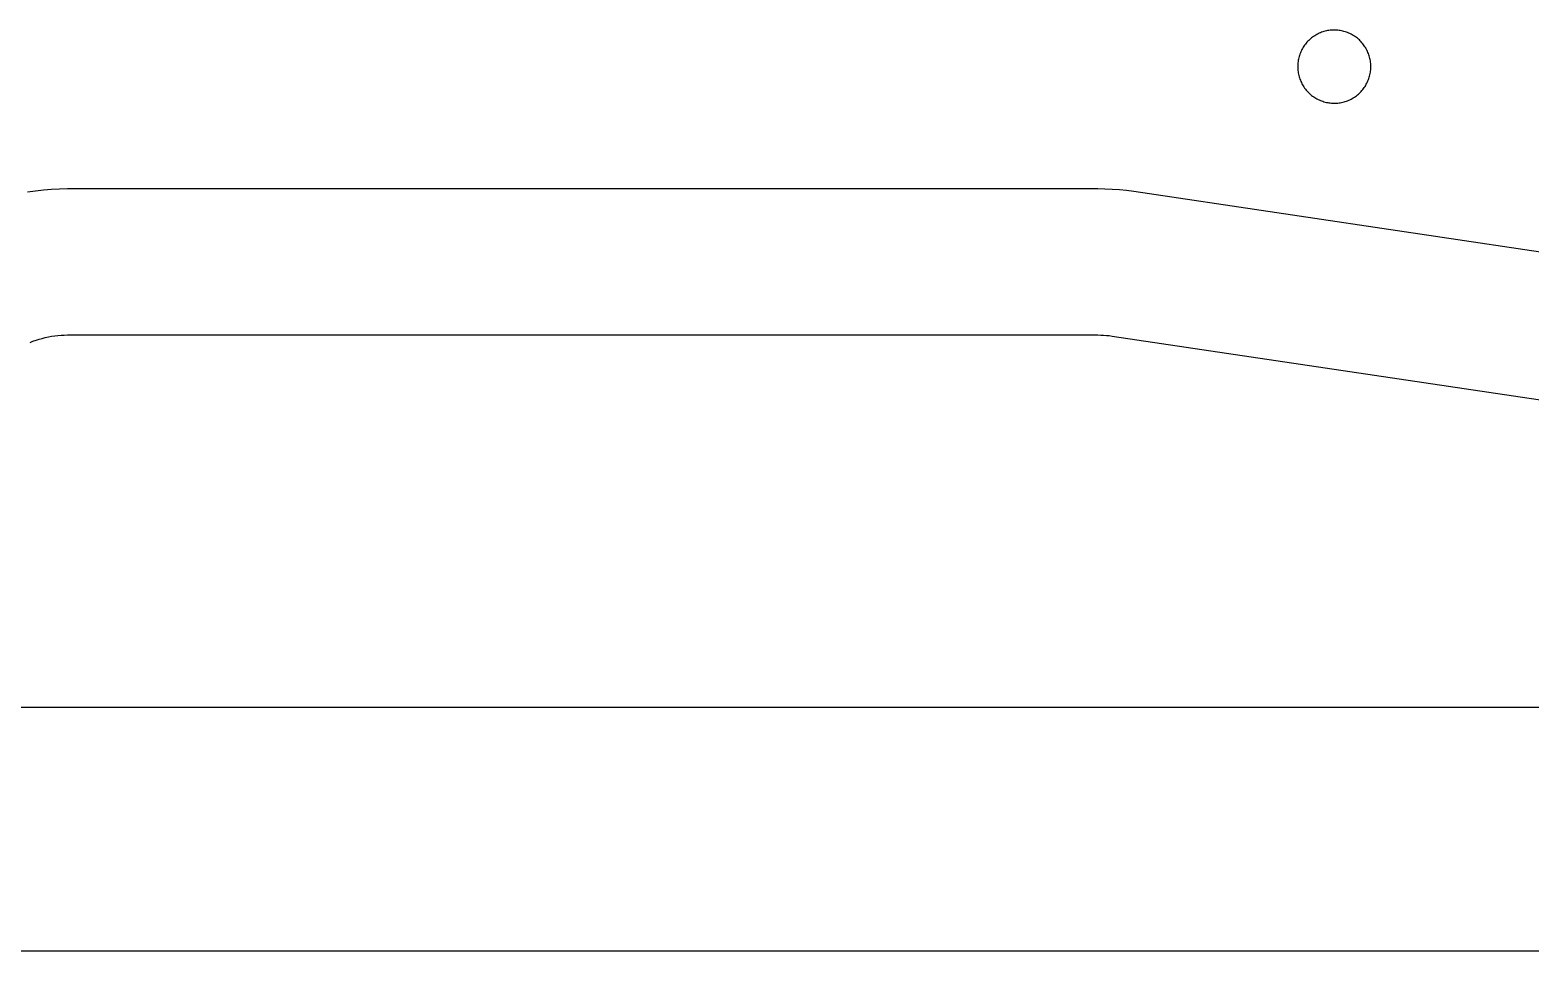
# Model space of a CAD drawing. Header units: millimetres. Extents: x 586 to 986, y -25 to 475.
# Drawn here: x 674.4 to 735.9, y -25.2 to 12.6 of the extents above; entities that cross this region are included whole.
import ezdxf

# ---------------------------------------------------------------- set-up
doc = ezdxf.new("R2010")
doc.units = ezdxf.units.MM
doc.header["$MEASUREMENT"] = 0
for name, color, linetype, true_color in [('auxiliares', 4, 'Continuous', 0x00ffff), ('corte', 1, 'Continuous', 0xff0000), ('Default', 18, 'Continuous', 0x000000)]:
    doc.layers.add(name, color=color, linetype=linetype, true_color=true_color)

msp = doc.modelspace()

# ---------------------------------------------------------------- linework, layer by layer
at = {"layer": 'auxiliares'}
for p, q in [((675.128, -0.024), (675.257, 0)), ((675.257, 0), (675.387, 0.019)), ((675.387, 0.019), (675.518, 0.035)), ((675.518, 0.035), (675.649, 0.045)), ((675.649, 0.045), (675.78, 0.052)), ((675.78, 0.052), (675.912, 0.054)), ((675.912, 0.054), (718.172, 0.054)), ((718.172, 0.054), (718.29, 0.052)), ((718.29, 0.052), (718.408, 0.047)), ((718.408, 0.047), (718.526, 0.038)), ((718.526, 0.038), (718.643, 0.026)), ((718.643, 0.026), (718.761, 0.01)), ((718.761, 0.01), (743.757, -3.712)), ((674.374, -0.254), (674.496, -0.205)), ((674.496, -0.205), (674.62, -0.16)), ((674.62, -0.16), (674.745, -0.12)), ((674.745, -0.12), (674.871, -0.084)), ((674.871, -0.084), (674.999, -0.052)), ((674.999, -0.052), (675.128, -0.024)), ((596.192, -15.195), (976.192, -15.195))]:
    msp.add_line(p, q, dxfattribs=at)
at = {"layer": 'corte', "linetype": 'Continuous', "lineweight": 25}
for p, q in [((727.07, 12.321), (727.026, 12.293)), ((727.114, 12.348), (727.07, 12.321)), ((727.159, 12.374), (727.114, 12.348)), ((727.206, 12.398), (727.159, 12.374)), ((727.253, 12.42), (727.206, 12.398)), ((727.301, 12.441), (727.253, 12.42)), ((727.349, 12.46), (727.301, 12.441)), ((727.398, 12.477), (727.349, 12.46)), ((727.448, 12.493), (727.398, 12.477)), ((727.498, 12.507), (727.448, 12.493)), ((727.549, 12.519), (727.498, 12.507)), ((727.6, 12.529), (727.549, 12.519)), ((727.651, 12.538), (727.6, 12.529)), ((727.703, 12.544), (727.651, 12.538)), ((727.754, 12.549), (727.703, 12.544)), ((727.806, 12.553), (727.754, 12.549)), ((727.858, 12.554), (727.806, 12.553)), ((727.911, 12.554), (727.858, 12.554)), ((727.963, 12.551), (727.911, 12.554)), ((728.014, 12.547), (727.963, 12.551)), ((728.066, 12.541), (728.014, 12.547)), ((728.118, 12.534), (728.066, 12.541)), ((728.169, 12.524), (728.118, 12.534)), ((728.22, 12.513), (728.169, 12.524)), ((728.27, 12.5), (728.22, 12.513)), ((728.32, 12.486), (728.27, 12.5)), ((728.37, 12.469), (728.32, 12.486)), ((728.418, 12.451), (728.37, 12.469)), ((728.467, 12.431), (728.418, 12.451)), ((728.514, 12.41), (728.467, 12.431)), ((728.561, 12.387), (728.514, 12.41)), ((728.606, 12.362), (728.561, 12.387)), ((728.651, 12.336), (728.606, 12.362)), ((728.695, 12.308), (728.651, 12.336)), ((728.738, 12.278), (728.695, 12.308)), ((726.522, 11.708), (726.5, 11.661)), ((726.545, 11.754), (726.522, 11.708)), ((726.571, 11.8), (726.545, 11.754)), ((726.597, 11.845), (726.571, 11.8)), ((726.625, 11.888), (726.597, 11.845)), ((726.655, 11.931), (726.625, 11.888)), ((726.686, 11.973), (726.655, 11.931)), ((726.719, 12.013), (726.686, 11.973)), ((726.753, 12.053), (726.719, 12.013)), ((726.788, 12.091), (726.753, 12.053)), ((726.825, 12.128), (726.788, 12.091)), ((726.863, 12.164), (726.825, 12.128)), ((726.902, 12.198), (726.863, 12.164)), ((726.942, 12.231), (726.902, 12.198)), ((726.984, 12.263), (726.942, 12.231)), ((727.026, 12.293), (726.984, 12.263)), ((728.78, 12.248), (728.738, 12.278)), ((728.821, 12.215), (728.78, 12.248)), ((728.861, 12.182), (728.821, 12.215)), ((728.9, 12.147), (728.861, 12.182)), ((728.937, 12.11), (728.9, 12.147)), ((728.973, 12.073), (728.937, 12.11)), ((729.008, 12.034), (728.973, 12.073)), ((729.041, 11.994), (729.008, 12.034)), ((729.073, 11.953), (729.041, 11.994)), ((729.103, 11.911), (729.073, 11.953)), ((729.132, 11.867), (729.103, 11.911)), ((729.16, 11.823), (729.132, 11.867)), ((729.186, 11.778), (729.16, 11.823)), ((729.21, 11.732), (729.186, 11.778)), ((729.233, 11.685), (729.21, 11.732)), ((726.373, 11.106), (726.372, 11.054)), ((726.376, 11.158), (726.373, 11.106)), ((726.38, 11.209), (726.376, 11.158)), ((726.386, 11.261), (726.38, 11.209)), ((726.394, 11.313), (726.386, 11.261)), ((726.404, 11.364), (726.394, 11.313)), ((726.416, 11.414), (726.404, 11.364)), ((726.429, 11.465), (726.416, 11.414)), ((726.444, 11.515), (726.429, 11.465)), ((726.461, 11.564), (726.444, 11.515)), ((726.48, 11.613), (726.461, 11.564)), ((726.5, 11.661), (726.48, 11.613)), ((729.254, 11.638), (729.233, 11.685)), ((729.273, 11.589), (729.254, 11.638)), ((729.291, 11.54), (729.273, 11.589)), ((729.307, 11.491), (729.291, 11.54)), ((729.321, 11.441), (729.307, 11.491)), ((729.334, 11.39), (729.321, 11.441)), ((729.345, 11.339), (729.334, 11.39)), ((729.354, 11.288), (729.345, 11.339)), ((729.361, 11.236), (729.354, 11.288)), ((729.366, 11.185), (729.361, 11.236)), ((729.37, 11.133), (729.366, 11.185)), ((729.372, 11.081), (729.37, 11.133)), ((729.372, 11.029), (729.372, 11.081)), ((726.372, 11.054), (726.373, 11.001)), ((726.373, 11.001), (726.376, 10.949)), ((726.376, 10.949), (726.38, 10.898)), ((726.38, 10.898), (726.386, 10.846)), ((726.386, 10.846), (726.395, 10.795)), ((726.395, 10.795), (726.405, 10.743)), ((726.405, 10.743), (726.416, 10.693)), ((726.416, 10.693), (726.43, 10.642)), ((726.43, 10.642), (726.445, 10.593)), ((726.445, 10.593), (726.462, 10.543)), ((726.462, 10.543), (726.48, 10.495)), ((726.48, 10.495), (726.5, 10.447)), ((729.233, 10.424), (729.254, 10.471)), ((729.254, 10.471), (729.274, 10.52)), ((729.274, 10.52), (729.291, 10.569)), ((729.291, 10.569), (729.307, 10.618)), ((729.307, 10.618), (729.322, 10.668)), ((729.322, 10.668), (729.334, 10.719)), ((729.334, 10.719), (729.345, 10.77)), ((729.345, 10.77), (729.354, 10.821)), ((729.354, 10.821), (729.361, 10.873)), ((729.361, 10.873), (729.366, 10.925)), ((729.366, 10.925), (729.37, 10.976)), ((729.37, 10.976), (729.372, 11.029)), ((726.5, 10.447), (726.522, 10.399)), ((726.522, 10.399), (726.546, 10.353)), ((726.546, 10.353), (726.571, 10.307)), ((726.571, 10.307), (726.598, 10.263)), ((726.598, 10.263), (726.626, 10.219)), ((726.626, 10.219), (726.656, 10.176)), ((726.656, 10.176), (726.687, 10.134)), ((726.687, 10.134), (726.72, 10.094)), ((726.72, 10.094), (726.754, 10.054)), ((726.754, 10.054), (726.789, 10.016)), ((726.789, 10.016), (726.826, 9.979)), ((726.826, 9.979), (726.864, 9.944)), ((726.864, 9.944), (726.903, 9.909)), ((726.903, 9.909), (726.943, 9.876)), ((726.943, 9.876), (726.984, 9.845)), ((726.984, 9.845), (727.027, 9.815)), ((728.739, 9.83), (728.781, 9.861)), ((728.781, 9.861), (728.822, 9.893)), ((728.822, 9.893), (728.862, 9.927)), ((728.862, 9.927), (728.9, 9.962)), ((728.9, 9.962), (728.938, 9.998)), ((728.938, 9.998), (728.974, 10.036)), ((728.974, 10.036), (729.008, 10.075)), ((729.008, 10.075), (729.042, 10.115)), ((729.042, 10.115), (729.073, 10.156)), ((729.073, 10.156), (729.104, 10.198)), ((729.104, 10.198), (729.133, 10.242)), ((729.133, 10.242), (729.16, 10.286)), ((729.16, 10.286), (729.186, 10.331)), ((729.186, 10.331), (729.21, 10.377)), ((729.21, 10.377), (729.233, 10.424)), ((727.027, 9.815), (727.07, 9.786)), ((727.07, 9.786), (727.115, 9.759)), ((727.115, 9.759), (727.16, 9.734)), ((727.16, 9.734), (727.207, 9.71)), ((727.207, 9.71), (727.254, 9.687)), ((727.254, 9.687), (727.301, 9.667)), ((727.301, 9.667), (727.35, 9.648)), ((727.35, 9.648), (727.399, 9.631)), ((727.399, 9.631), (727.449, 9.615)), ((727.449, 9.615), (727.499, 9.601)), ((727.499, 9.601), (727.55, 9.589)), ((727.55, 9.589), (727.601, 9.579)), ((727.601, 9.579), (727.652, 9.57)), ((727.652, 9.57), (727.704, 9.564)), ((727.704, 9.564), (727.755, 9.559)), ((727.755, 9.559), (727.807, 9.555)), ((727.807, 9.555), (727.859, 9.554)), ((727.859, 9.554), (727.912, 9.555)), ((727.912, 9.555), (727.964, 9.557)), ((727.964, 9.557), (728.015, 9.561)), ((728.015, 9.561), (728.067, 9.567)), ((728.067, 9.567), (728.119, 9.574)), ((728.119, 9.574), (728.17, 9.584)), ((728.17, 9.584), (728.221, 9.595)), ((728.221, 9.595), (728.271, 9.608)), ((728.271, 9.608), (728.321, 9.623)), ((728.321, 9.623), (728.37, 9.639)), ((728.37, 9.639), (728.419, 9.657)), ((728.419, 9.657), (728.467, 9.677)), ((728.467, 9.677), (728.515, 9.699)), ((728.515, 9.699), (728.562, 9.722)), ((728.562, 9.722), (728.607, 9.747)), ((728.607, 9.747), (728.652, 9.773)), ((728.652, 9.773), (728.696, 9.801)), ((728.696, 9.801), (728.739, 9.83)), ((674.274, 5.919), (674.6, 5.968)), ((674.6, 5.968), (674.927, 6.005)), ((674.927, 6.005), (675.254, 6.032)), ((675.254, 6.032), (675.583, 6.049)), ((675.583, 6.049), (675.912, 6.054)), ((675.912, 6.054), (718.172, 6.054)), ((718.172, 6.054), (718.467, 6.05)), ((718.467, 6.05), (718.762, 6.037)), ((718.762, 6.037), (719.057, 6.015)), ((719.057, 6.015), (719.351, 5.984)), ((719.351, 5.984), (719.644, 5.945)), ((719.644, 5.945), (744.64, 2.223))]:
    msp.add_line(p, q, dxfattribs=at)
at = {"layer": 'Default'}
msp.add_line((586.192, -25.195), (986.192, -25.195), dxfattribs=at)

doc.saveas('drawing.dxf')
